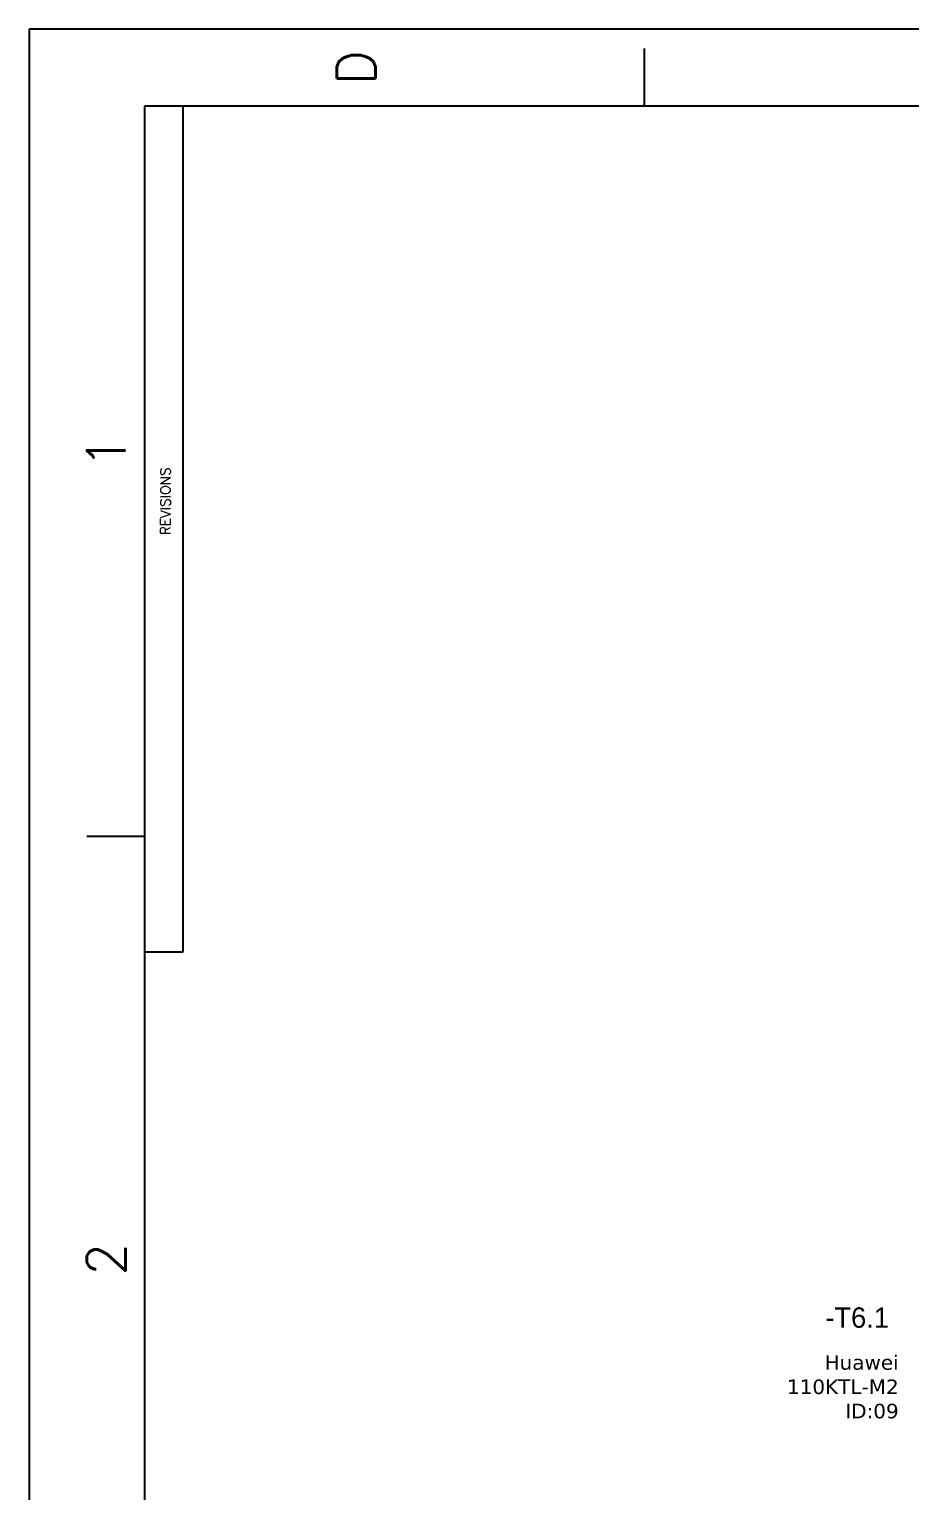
# Model space of a CAD drawing. Header units: inches. Extents: x -58 to 1235, y -506 to 1148.
# Drawn here: x -25 to 426, y 399 to 1148 of the extents above; entities that cross this region are included whole.
import ezdxf
from ezdxf.enums import TextEntityAlignment as Align

# ---------------------------------------------------------------- set-up
doc = ezdxf.new("R2010")
doc.units = ezdxf.units.IN
doc.header["$MEASUREMENT"] = 0
doc.layers.add('Title Block', color=7, linetype='Continuous')
doc.layers.add('Viewport', color=7, linetype='Continuous')
doc.styles.add('Roman', font='romans')

# ---------------------------------------------------------------- blocks, each defined once
blk = doc.blocks.new('ANSI_border_C')
at = {"layer": 'Title Block'}
for p, q in [((21, 16), (0, 16)), ((21, 0), (21, 16)), ((15.75, 15.25), (15.75, 15.625)), ((20.5, 15.25), (0.5, 15.25)), ((15, 15.25), (15, 15)), ((20.5, 0.75), (20.5, 15.25)), ((15, 15), (20.5, 15)), ((20.5, 12), (20.875, 12))]:
    blk.add_line(p, q, dxfattribs=at)
at = {"layer": 'Title Block', "style": 'Roman'}
for s, p in [('2', (13, 15.5)), ('1', (18.25, 15.5)), ('D', (20.75, 13.875))]:
    blk.add_text(s, height=0.25, dxfattribs=at).set_placement(p, align=Align.MIDDLE_CENTER)
blk.add_text('REVISIONS', height=0.065, dxfattribs=at).set_placement((17.7102, 15.0825))
blk = doc.blocks.new('JIC_border_C')
at = {"xscale": 78.77001811510775, "yscale": 78.77001811510775, "zscale": 78.77001811510775, "rotation": 90}
blk.add_blockref('ANSI_border_C', (1235.32, -506.34), dxfattribs=at)

msp = doc.modelspace()

# ---------------------------------------------------------------- block references
at = {"layer": 'Viewport'}
msp.add_blockref('JIC_border_C', (0, 0), dxfattribs=at)

# ---------------------------------------------------------------- texts
at = {"insert": (410.51, 468.51), "char_height": 7.4578, "attachment_point": 1}
msp.add_mtext_dynamic_manual_height_columns('\\pxqr;{\\fVerdana|b0|i0|c0|p34;Huawei 110KTL-M2\\PID:09}', width=9.6595, gutter_width=3, heights=[0], dxfattribs=at)
msp.add_attdef('-T6.1', text='Huawei 110KTL-M2', height=10.441).set_placement((382.59, 493.03), align=Align.TOP_LEFT)

doc.saveas('drawing.dxf')
